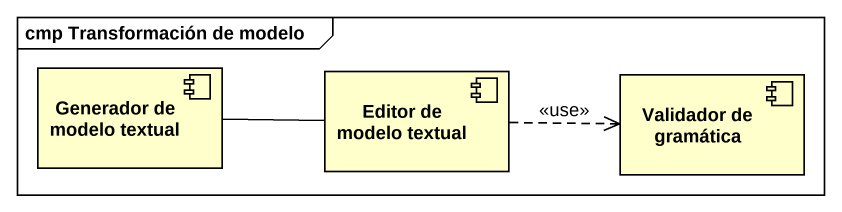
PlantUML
@startuml
mainframe cmp Transformación de modelo
component "Generador de modelo textual" as Generador_de_modelo_textual
component "Editor de modelo textual" as Editor_de_modelo_textual
component "Validador de gramática" as Validador_de_gramática
Generador_de_modelo_textual -right- Editor_de_modelo_textual
Editor_de_modelo_textual .right.> Validador_de_gramática : <<use>>
@enduml
